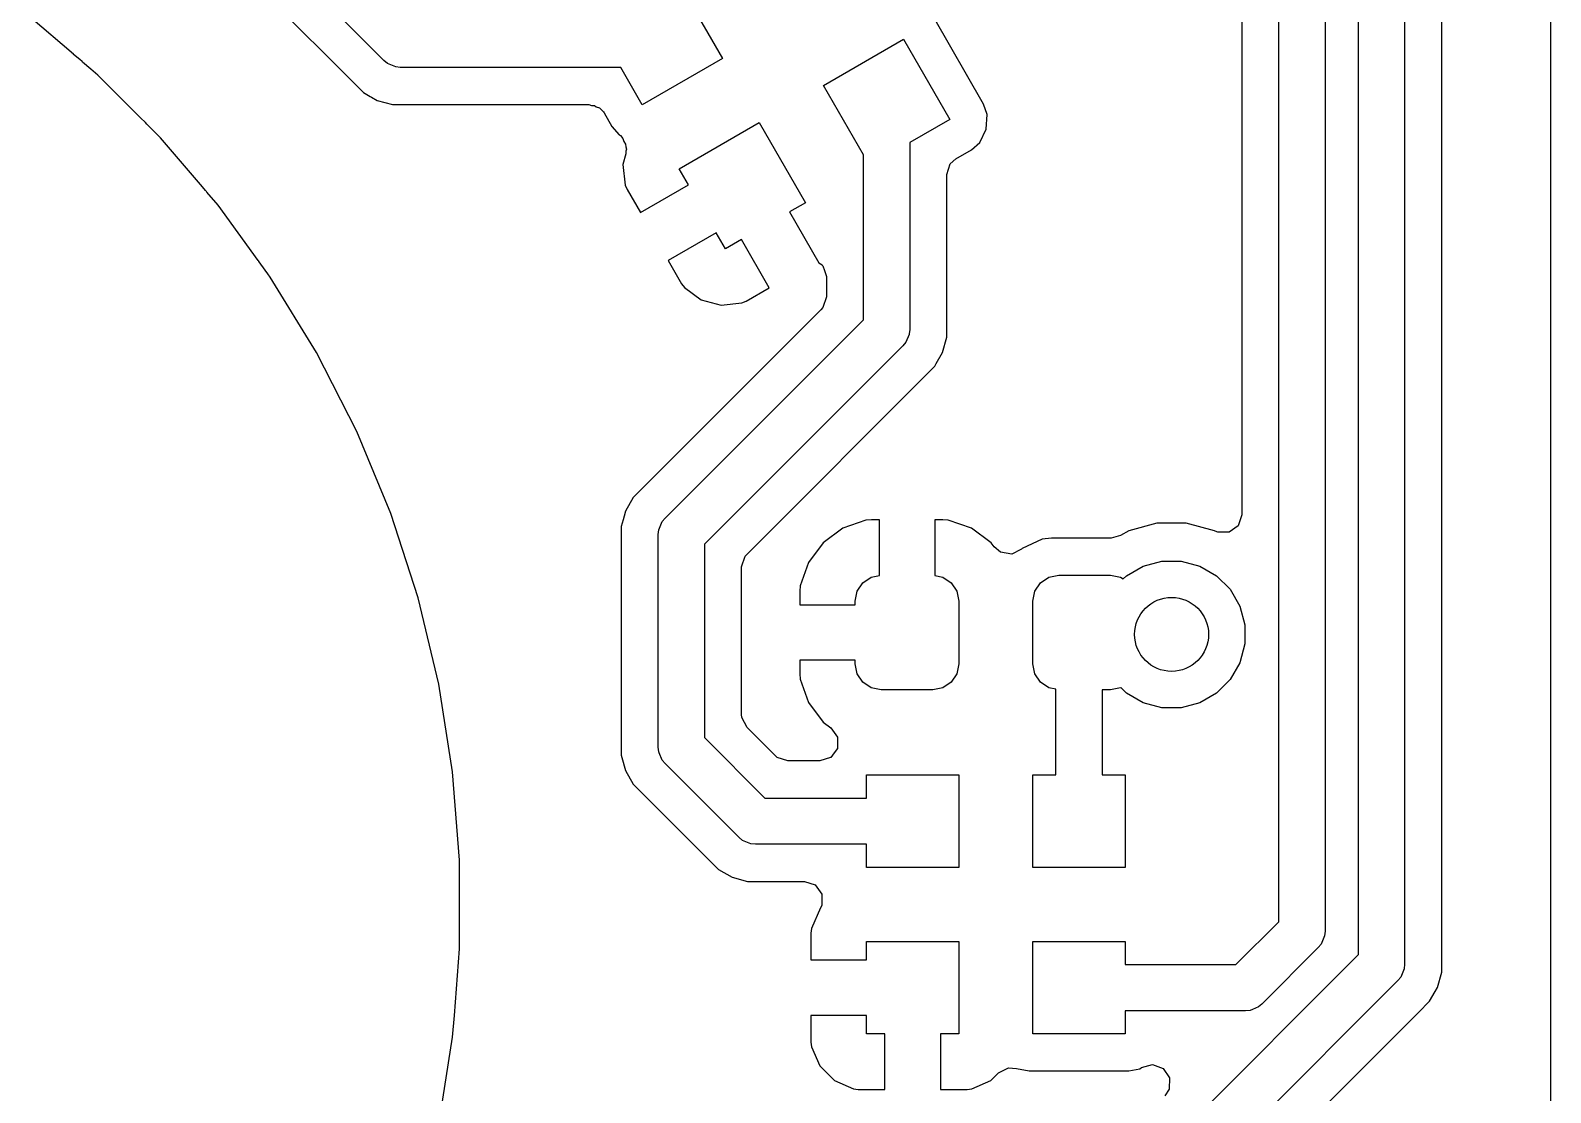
# Model space of a CAD drawing. Extents: x 0.79 to 7.64, y -5.35 to -0.98.
# Drawn here: x 7.3142 to 7.6378, y -4.9219 to -4.6959 of the extents above; entities that cross this region are included whole.
import ezdxf

# ---------------------------------------------------------------- set-up
doc = ezdxf.new("R2010")
doc.units = 0
doc.header["$MEASUREMENT"] = 0
doc.layers.add('BLACK', color=7, linetype='CONTINUOUS')

msp = doc.modelspace()

# ---------------------------------------------------------------- linework, layer by layer
at = {"layer": 'BLACK', "linetype": 'CONTINUOUS'}
for p, q in [((7.63778, -1.26001), (7.63778, -5.07857)), ((7.60669, -4.67264), (7.60669, -4.89461)), ((7.59685, -4.89257), (7.59685, -4.67468)), ((7.61459, -4.89268), (7.61459, -4.67464)), ((7.57992, -4.88556), (7.57992, -4.68169)), ((7.58976, -4.67965), (7.58976, -4.8876)), ((7.38943, -4.7023), (7.3725, -4.68537)), ((7.45162, -4.68479), (7.46146, -4.70184)), ((7.57203, -4.68657), (7.57203, -4.79899)), ((7.36573, -4.68976), (7.38266, -4.70669)), ((7.32332, -4.70095), (7.31416, -4.69313)), ((7.51708, -4.71154), (7.50646, -4.69314)), ((7.48297, -4.70761), (7.50002, -4.69776)), ((7.50002, -4.69776), (7.50986, -4.71481)), ((7.32333, -4.70096), (7.32332, -4.70095)), ((7.32467, -4.70206), (7.32333, -4.70096)), ((7.32515, -4.70251), (7.32467, -4.70206)), ((7.46146, -4.70184), (7.44441, -4.71168)), ((7.32523, -4.70259), (7.32515, -4.70251)), ((7.32701, -4.7041), (7.32523, -4.70259)), ((7.32851, -4.70539), (7.32701, -4.7041)), ((7.39018, -4.70291), (7.38943, -4.7023)), ((7.39195, -4.70365), (7.39018, -4.70291)), ((7.39291, -4.70374), (7.39195, -4.70365)), ((7.39195, -4.70365), (7.39195, -4.70365)), ((7.43982, -4.70374), (7.39291, -4.70374)), ((7.44441, -4.71168), (7.43982, -4.70374)), ((7.33756, -4.71443), (7.32851, -4.70539)), ((7.38266, -4.70669), (7.38266, -4.70669)), ((7.38266, -4.70669), (7.38504, -4.70907)), ((7.49149, -4.72237), (7.48297, -4.70761)), ((7.38504, -4.70907), (7.38651, -4.70992)), ((7.38651, -4.70992), (7.38679, -4.71008)), ((7.38679, -4.71008), (7.38679, -4.71008)), ((7.38679, -4.71008), (7.38797, -4.71076)), ((7.38797, -4.71076), (7.38797, -4.71076)), ((7.38797, -4.71076), (7.39123, -4.71163)), ((7.39123, -4.71163), (7.43302, -4.71163)), ((7.43302, -4.71163), (7.4336, -4.71182)), ((7.4336, -4.71182), (7.43421, -4.71182)), ((7.43421, -4.71182), (7.43462, -4.71216)), ((7.51784, -4.71376), (7.51708, -4.71154)), ((7.33759, -4.71446), (7.33756, -4.71443)), ((7.33756, -4.71443), (7.33756, -4.71443)), ((7.33863, -4.71546), (7.33759, -4.71446)), ((7.43462, -4.71216), (7.43531, -4.71238)), ((7.43531, -4.71238), (7.43616, -4.71323)), ((7.43616, -4.71323), (7.43629, -4.7134)), ((7.43629, -4.7134), (7.43796, -4.71631)), ((7.50986, -4.71481), (7.50134, -4.71973)), ((7.51763, -4.71689), (7.51784, -4.71376)), ((7.33895, -4.71582), (7.33863, -4.71546)), ((7.33903, -4.7159), (7.33895, -4.71582)), ((7.3412, -4.71807), (7.33903, -4.7159)), ((7.33903, -4.7159), (7.33903, -4.7159)), ((7.34186, -4.71873), (7.3412, -4.71807)), ((7.43796, -4.71631), (7.43951, -4.71807)), ((7.43951, -4.71807), (7.43981, -4.71822)), ((7.43981, -4.71822), (7.44028, -4.71886)), ((7.45228, -4.72532), (7.46933, -4.71548)), ((7.46933, -4.71548), (7.47917, -4.73253)), ((7.51625, -4.71971), (7.51763, -4.71689)), ((7.35077, -4.72916), (7.34186, -4.71873)), ((7.44028, -4.71886), (7.44049, -4.7195)), ((7.44049, -4.7195), (7.44087, -4.72005)), ((7.44087, -4.72005), (7.44088, -4.72068)), ((7.44088, -4.72068), (7.44103, -4.72115)), ((7.44103, -4.72115), (7.44089, -4.72158)), ((7.50134, -4.71973), (7.50134, -4.75949)), ((7.51118, -4.72317), (7.51448, -4.72126)), ((7.51448, -4.72126), (7.51625, -4.71971)), ((7.51448, -4.72126), (7.51448, -4.72126)), ((7.51448, -4.72126), (7.51448, -4.72126)), ((7.4409, -4.72217), (7.4403, -4.7244)), ((7.4403, -4.7244), (7.4403, -4.7244)), ((7.4403, -4.7244), (7.44078, -4.72879)), ((7.44089, -4.72158), (7.4409, -4.72217)), ((7.49149, -4.75745), (7.49149, -4.72237)), ((7.50923, -4.72654), (7.50997, -4.72425)), ((7.50997, -4.72425), (7.51118, -4.72317)), ((7.45425, -4.72873), (7.45228, -4.72532)), ((7.50923, -4.7578), (7.50923, -4.72654)), ((7.35146, -4.72994), (7.35077, -4.72916)), ((7.35164, -4.73018), (7.35146, -4.72994)), ((7.35172, -4.73028), (7.35164, -4.73018)), ((7.35412, -4.73308), (7.35172, -4.73028)), ((7.44078, -4.72879), (7.44078, -4.72879)), ((7.44078, -4.72879), (7.44117, -4.7297)), ((7.44117, -4.7297), (7.44402, -4.73464)), ((7.44402, -4.73464), (7.45425, -4.72873)), ((7.36268, -4.74487), (7.35412, -4.73308)), ((7.47917, -4.73253), (7.47576, -4.7345)), ((7.44402, -4.73464), (7.44402, -4.73464)), ((7.47576, -4.7345), (7.48201, -4.74531)), ((7.46016, -4.73896), (7.44993, -4.74487)), ((7.46213, -4.74237), (7.46016, -4.73896)), ((7.46554, -4.7404), (7.46213, -4.74237)), ((7.47144, -4.75063), (7.46554, -4.7404)), ((7.36278, -4.74501), (7.36268, -4.74487)), ((7.36281, -4.74506), (7.36278, -4.74501)), ((7.36308, -4.74541), (7.36281, -4.74506)), ((7.3631, -4.74543), (7.36308, -4.74541)), ((7.36322, -4.74561), (7.3631, -4.74543)), ((7.36474, -4.74771), (7.36322, -4.74561)), ((7.36322, -4.74561), (7.36322, -4.74561)), ((7.44993, -4.74487), (7.45278, -4.7498)), ((7.44993, -4.74487), (7.44993, -4.74487)), ((7.48201, -4.74531), (7.48273, -4.74578)), ((7.48273, -4.74578), (7.48277, -4.74588)), ((7.48277, -4.74588), (7.48286, -4.74594)), ((7.48286, -4.74594), (7.4832, -4.747)), ((7.4832, -4.747), (7.48359, -4.74803)), ((7.36521, -4.74835), (7.36474, -4.74771)), ((7.37507, -4.76444), (7.36521, -4.74835)), ((7.45278, -4.7498), (7.45337, -4.7506)), ((7.45337, -4.7506), (7.45694, -4.75321)), ((7.4665, -4.75348), (7.47144, -4.75063)), ((7.48359, -4.74803), (7.4836, -4.74823)), ((7.4836, -4.74823), (7.4836, -4.75257)), ((7.45694, -4.75321), (7.45694, -4.75321)), ((7.45694, -4.75321), (7.4612, -4.75435)), ((7.4612, -4.75435), (7.46559, -4.75388)), ((7.46559, -4.75388), (7.4665, -4.75348)), ((7.46559, -4.75388), (7.46559, -4.75388)), ((7.4836, -4.75257), (7.48286, -4.75486)), ((7.48246, -4.75532), (7.4425, -4.79528)), ((7.48286, -4.75486), (7.48246, -4.75532)), ((7.44928, -4.79967), (7.49149, -4.75745)), ((7.50134, -4.75949), (7.50124, -4.76045)), ((7.50923, -4.76118), (7.50923, -4.7578)), ((7.49989, -4.76297), (7.45768, -4.80519)), ((7.50051, -4.76222), (7.49989, -4.76297)), ((7.5012, -4.76056), (7.50051, -4.76222)), ((7.50051, -4.76222), (7.50051, -4.76222)), ((7.50124, -4.76045), (7.5012, -4.76056)), ((7.50124, -4.76045), (7.50124, -4.76045)), ((7.50836, -4.76444), (7.50923, -4.76118)), ((7.38364, -4.78126), (7.37507, -4.76444)), ((7.37507, -4.76444), (7.37507, -4.76444)), ((7.50667, -4.76736), (7.507, -4.76679)), ((7.507, -4.76679), (7.50836, -4.76444)), ((7.50836, -4.76444), (7.50836, -4.76444)), ((7.50836, -4.76444), (7.50836, -4.76444)), ((7.46671, -4.80732), (7.50667, -4.76736)), ((7.39086, -4.7987), (7.38364, -4.78126)), ((7.4425, -4.79528), (7.44081, -4.7982)), ((7.39669, -4.81665), (7.39086, -4.7987)), ((7.44081, -4.7982), (7.44054, -4.79922)), ((7.44081, -4.7982), (7.44081, -4.7982)), ((7.57203, -4.79899), (7.57128, -4.80128)), ((7.44033, -4.80002), (7.43994, -4.80146)), ((7.43994, -4.80146), (7.43994, -4.84674)), ((7.44054, -4.79922), (7.44033, -4.80002)), ((7.44054, -4.79922), (7.44054, -4.79922)), ((7.44783, -4.80315), (7.44793, -4.80219)), ((7.44793, -4.80219), (7.44795, -4.80214)), ((7.44795, -4.80214), (7.44852, -4.80077)), ((7.44852, -4.80077), (7.44866, -4.80042)), ((7.44866, -4.80042), (7.44928, -4.79967)), ((7.44866, -4.80042), (7.44866, -4.80042)), ((7.48709, -4.80183), (7.48289, -4.80494)), ((7.49202, -4.80011), (7.48709, -4.80183)), ((7.49319, -4.8), (7.49202, -4.80011)), ((7.49202, -4.80011), (7.49202, -4.80011)), ((7.49488, -4.8), (7.49319, -4.8)), ((7.49488, -4.81189), (7.49488, -4.8)), ((7.50839, -4.8), (7.50669, -4.8)), ((7.50669, -4.8), (7.50669, -4.8)), ((7.50669, -4.8), (7.50669, -4.81189)), ((7.50956, -4.80011), (7.50839, -4.8)), ((7.51449, -4.80183), (7.50956, -4.80011)), ((7.51869, -4.80494), (7.51449, -4.80183)), ((7.54796, -4.80238), (7.5462, -4.8034)), ((7.55397, -4.80077), (7.54796, -4.80238)), ((7.54796, -4.80238), (7.54796, -4.80238)), ((7.54796, -4.80238), (7.54796, -4.80238)), ((7.54796, -4.80238), (7.54796, -4.80238)), ((7.5602, -4.80077), (7.55397, -4.80077)), ((7.56621, -4.80238), (7.5602, -4.80077)), ((7.56634, -4.80243), (7.56621, -4.80238)), ((7.56621, -4.80238), (7.56621, -4.80238)), ((7.56693, -4.80269), (7.56634, -4.80243)), ((7.57128, -4.80128), (7.56933, -4.80269)), ((7.44783, -4.84843), (7.44783, -4.80315)), ((7.45768, -4.80519), (7.45768, -4.84639)), ((7.48289, -4.80494), (7.47979, -4.80914)), ((7.48289, -4.80494), (7.48289, -4.80494)), ((7.51931, -4.80579), (7.51869, -4.80494)), ((7.51869, -4.80494), (7.51869, -4.80494)), ((7.52955, -4.80417), (7.52526, -4.80617)), ((7.5315, -4.80392), (7.52955, -4.80417)), ((7.52955, -4.80417), (7.52955, -4.80417)), ((7.54425, -4.80392), (7.5315, -4.80392)), ((7.5315, -4.80392), (7.5315, -4.80392)), ((7.5462, -4.8034), (7.54425, -4.80392)), ((7.56933, -4.80269), (7.56693, -4.80269)), ((7.46557, -4.81007), (7.46632, -4.80778)), ((7.46632, -4.80778), (7.46671, -4.80732)), ((7.52068, -4.80694), (7.51931, -4.80579)), ((7.52306, -4.80732), (7.52068, -4.80694)), ((7.52497, -4.80635), (7.52306, -4.80732)), ((7.52498, -4.80637), (7.52497, -4.80635)), ((7.52512, -4.80627), (7.52498, -4.80637)), ((7.52521, -4.80623), (7.52512, -4.80627)), ((7.52526, -4.80617), (7.52521, -4.80623)), ((7.52526, -4.80617), (7.52526, -4.80617)), ((7.55106, -4.80986), (7.55503, -4.8088)), ((7.55503, -4.8088), (7.55914, -4.8088)), ((7.55914, -4.8088), (7.56311, -4.80986)), ((7.46557, -4.81524), (7.46557, -4.81007)), ((7.47979, -4.80914), (7.47806, -4.81407)), ((7.49317, -4.81223), (7.49488, -4.81189)), ((7.50669, -4.81189), (7.50841, -4.81223)), ((7.53096, -4.81223), (7.53307, -4.81181)), ((7.53307, -4.81181), (7.54409, -4.81181)), ((7.54409, -4.81181), (7.5462, -4.81223)), ((7.54679, -4.81262), (7.5475, -4.81192)), ((7.5475, -4.81192), (7.55106, -4.80986)), ((7.56311, -4.80986), (7.56667, -4.81192)), ((7.56667, -4.81192), (7.56958, -4.81482)), ((7.46557, -4.8415), (7.46557, -4.81524)), ((7.47806, -4.81407), (7.47795, -4.81524)), ((7.47795, -4.81524), (7.47795, -4.81811)), ((7.48976, -4.81732), (7.49018, -4.81521)), ((7.49018, -4.81521), (7.49138, -4.81343)), ((7.49138, -4.81343), (7.49317, -4.81223)), ((7.50841, -4.81223), (7.5102, -4.81343)), ((7.5102, -4.81343), (7.51139, -4.81521)), ((7.51139, -4.81521), (7.51181, -4.81732)), ((7.52756, -4.81732), (7.52798, -4.81521)), ((7.52798, -4.81521), (7.52917, -4.81343)), ((7.52917, -4.81343), (7.53096, -4.81223)), ((7.5462, -4.81223), (7.54679, -4.81262)), ((7.56958, -4.81482), (7.57164, -4.81838)), ((7.4011, -4.835), (7.39669, -4.81665)), ((7.47795, -4.81811), (7.47795, -4.81811)), ((7.47795, -4.81811), (7.48976, -4.81811)), ((7.48976, -4.81811), (7.48976, -4.81732)), ((7.51181, -4.81732), (7.51181, -4.83071)), ((7.52756, -4.83071), (7.52756, -4.81732)), ((7.57164, -4.81838), (7.5727, -4.82235)), ((7.5727, -4.82235), (7.5727, -4.82646)), ((7.5727, -4.82646), (7.57164, -4.83044)), ((7.48976, -4.82992), (7.47795, -4.82992)), ((7.47795, -4.82992), (7.47795, -4.82992)), ((7.47795, -4.82992), (7.47795, -4.8328)), ((7.48976, -4.83071), (7.48976, -4.82992)), ((7.49018, -4.83282), (7.48976, -4.83071)), ((7.51181, -4.83071), (7.51139, -4.83282)), ((7.52798, -4.83282), (7.52756, -4.83071)), ((7.57164, -4.83044), (7.56958, -4.834)), ((7.47795, -4.8328), (7.47806, -4.83397)), ((7.47806, -4.83397), (7.47806, -4.83397)), ((7.47806, -4.83397), (7.47979, -4.83889)), ((7.49138, -4.83461), (7.49018, -4.83282)), ((7.49317, -4.8358), (7.49138, -4.83461)), ((7.5102, -4.83461), (7.50841, -4.8358)), ((7.51139, -4.83282), (7.5102, -4.83461)), ((7.52917, -4.83461), (7.52798, -4.83282)), ((7.53096, -4.8358), (7.52917, -4.83461)), ((7.56958, -4.834), (7.56667, -4.8369)), ((7.40405, -4.85364), (7.4011, -4.835)), ((7.49528, -4.83622), (7.49317, -4.8358)), ((7.5063, -4.83622), (7.49528, -4.83622)), ((7.50841, -4.8358), (7.5063, -4.83622)), ((7.53248, -4.8361), (7.53096, -4.8358)), ((7.53248, -4.85433), (7.53248, -4.8361)), ((7.54409, -4.83622), (7.54232, -4.83622)), ((7.54232, -4.83622), (7.54232, -4.85433)), ((7.5462, -4.8358), (7.54409, -4.83622)), ((7.54632, -4.83572), (7.5462, -4.8358)), ((7.5475, -4.8369), (7.54632, -4.83572)), ((7.55106, -4.83896), (7.5475, -4.8369)), ((7.56667, -4.8369), (7.56311, -4.83896)), ((7.47979, -4.83889), (7.48289, -4.8431)), ((7.55503, -4.84002), (7.55106, -4.83896)), ((7.55914, -4.84002), (7.55503, -4.84002)), ((7.56311, -4.83896), (7.55914, -4.84002)), ((7.46562, -4.84211), (7.46557, -4.8415)), ((7.46671, -4.84426), (7.46562, -4.84211)), ((7.47267, -4.85022), (7.46671, -4.84426)), ((7.48289, -4.8431), (7.48289, -4.8431)), ((7.48289, -4.8431), (7.48455, -4.84432)), ((7.48455, -4.84432), (7.48524, -4.84529)), ((7.43994, -4.84674), (7.43994, -4.85011)), ((7.45768, -4.84639), (7.47054, -4.85925)), ((7.48524, -4.84529), (7.48595, -4.84626)), ((7.48595, -4.84626), (7.48595, -4.84627)), ((7.48595, -4.84627), (7.48595, -4.84628)), ((7.48595, -4.84628), (7.48595, -4.84747)), ((7.48595, -4.84747), (7.48595, -4.84867)), ((7.43994, -4.85011), (7.44008, -4.85061)), ((7.44008, -4.85061), (7.44081, -4.85337)), ((7.44793, -4.84939), (7.44783, -4.84843)), ((7.44804, -4.84965), (7.44793, -4.84939)), ((7.44793, -4.84939), (7.44793, -4.84939)), ((7.44866, -4.85116), (7.44804, -4.84965)), ((7.47314, -4.85061), (7.47267, -4.85022)), ((7.47543, -4.85136), (7.47314, -4.85061)), ((7.48451, -4.85063), (7.48224, -4.85136)), ((7.48453, -4.85061), (7.48451, -4.85062)), ((7.48451, -4.85062), (7.48451, -4.85063)), ((7.48523, -4.84965), (7.48453, -4.85061)), ((7.48594, -4.84869), (7.48523, -4.84965)), ((7.48595, -4.84867), (7.48594, -4.84868)), ((7.48594, -4.84868), (7.48594, -4.84869)), ((7.40553, -4.87245), (7.40405, -4.85364)), ((7.44081, -4.85337), (7.4425, -4.85629)), ((7.44928, -4.85191), (7.44866, -4.85116)), ((7.44866, -4.85116), (7.44866, -4.85116)), ((7.46502, -4.86765), (7.44928, -4.85191)), ((7.48224, -4.85136), (7.47543, -4.85136)), ((7.4425, -4.85629), (7.4425, -4.85629)), ((7.4425, -4.85629), (7.45825, -4.87204)), ((7.49213, -4.85925), (7.49213, -4.85433)), ((7.49213, -4.85433), (7.51181, -4.85433)), ((7.51181, -4.85433), (7.51181, -4.87402)), ((7.52756, -4.87402), (7.52756, -4.85433)), ((7.52756, -4.85433), (7.53248, -4.85433)), ((7.54232, -4.85433), (7.54724, -4.85433)), ((7.54724, -4.85433), (7.54724, -4.87402)), ((7.47054, -4.85925), (7.49213, -4.85925)), ((7.46577, -4.86827), (7.46502, -4.86765)), ((7.46681, -4.8687), (7.46577, -4.86827)), ((7.46577, -4.86827), (7.46577, -4.86827)), ((7.46754, -4.869), (7.46681, -4.8687)), ((7.4685, -4.86909), (7.46754, -4.869)), ((7.46754, -4.869), (7.46754, -4.869)), ((7.49213, -4.86909), (7.4685, -4.86909)), ((7.49213, -4.87402), (7.49213, -4.86909)), ((7.40553, -4.89133), (7.40553, -4.87245)), ((7.45825, -4.87204), (7.45825, -4.87204)), ((7.45825, -4.87204), (7.45825, -4.87204)), ((7.45825, -4.87204), (7.45825, -4.87204)), ((7.45825, -4.87204), (7.46023, -4.87402)), ((7.46023, -4.87402), (7.46064, -4.87443)), ((7.46064, -4.87443), (7.46356, -4.87611)), ((7.46356, -4.87611), (7.46682, -4.87699)), ((7.51181, -4.87402), (7.49213, -4.87402)), ((7.54724, -4.87402), (7.52756, -4.87402)), ((7.46682, -4.87699), (7.47019, -4.87699)), ((7.47019, -4.87699), (7.47892, -4.87699)), ((7.47892, -4.87699), (7.48121, -4.87773)), ((7.48121, -4.87773), (7.48263, -4.87968)), ((7.48263, -4.87968), (7.48263, -4.88209)), ((7.48236, -4.88264), (7.48043, -4.88701)), ((7.48263, -4.88209), (7.48235, -4.88264)), ((7.48235, -4.88264), (7.48236, -4.88264)), ((7.5708, -4.89469), (7.57992, -4.88556)), ((7.48043, -4.88701), (7.48031, -4.888)), ((7.48031, -4.888), (7.48031, -4.8937)), ((7.49213, -4.8937), (7.49213, -4.88976)), ((7.49213, -4.88976), (7.51181, -4.88976)), ((7.51181, -4.88976), (7.51181, -4.90945)), ((7.52756, -4.90945), (7.52756, -4.88976)), ((7.52756, -4.88976), (7.54724, -4.88976)), ((7.54724, -4.88976), (7.54724, -4.89469)), ((7.58967, -4.88856), (7.58893, -4.89033)), ((7.58976, -4.8876), (7.58967, -4.88856)), ((7.40442, -4.90551), (7.40553, -4.89133)), ((7.54553, -4.9439), (7.59685, -4.89257)), ((7.58832, -4.89108), (7.57631, -4.90309)), ((7.58893, -4.89033), (7.58832, -4.89108)), ((7.58893, -4.89033), (7.58893, -4.89033)), ((7.61459, -4.89292), (7.61459, -4.89268)), ((7.61459, -4.89268), (7.61459, -4.89268)), ((7.61459, -4.8963), (7.61459, -4.89292)), ((7.48031, -4.8937), (7.48031, -4.8937)), ((7.48031, -4.8937), (7.49213, -4.8937)), ((7.54724, -4.89469), (7.5708, -4.89469)), ((7.6066, -4.89557), (7.60586, -4.89734)), ((7.60669, -4.89461), (7.6066, -4.89557)), ((7.60525, -4.89809), (7.55104, -4.9523)), ((7.60586, -4.89734), (7.60525, -4.89809)), ((7.61371, -4.89956), (7.61459, -4.8963)), ((7.60964, -4.90487), (7.61203, -4.90248)), ((7.61203, -4.90248), (7.61322, -4.90041)), ((7.61322, -4.90041), (7.61371, -4.89956)), ((7.40405, -4.91014), (7.40442, -4.90551)), ((7.49213, -4.90551), (7.48031, -4.90551)), ((7.48031, -4.90551), (7.48031, -4.90551)), ((7.48031, -4.90551), (7.48031, -4.91121)), ((7.49213, -4.90945), (7.49213, -4.90551)), ((7.57283, -4.90453), (7.54724, -4.90453)), ((7.54724, -4.90453), (7.54724, -4.90945)), ((7.55543, -4.95907), (7.60964, -4.90487)), ((7.57379, -4.90443), (7.57283, -4.90453)), ((7.57431, -4.90422), (7.57379, -4.90443)), ((7.57379, -4.90443), (7.57379, -4.90443)), ((7.57557, -4.9037), (7.57431, -4.90422)), ((7.57631, -4.90309), (7.57557, -4.9037)), ((7.57557, -4.9037), (7.57557, -4.9037)), ((7.60964, -4.90487), (7.60964, -4.90487)), ((7.4011, -4.92878), (7.40405, -4.91014)), ((7.48031, -4.91121), (7.48043, -4.9122)), ((7.48043, -4.9122), (7.48221, -4.91624)), ((7.49606, -4.90945), (7.49213, -4.90945)), ((7.49606, -4.92126), (7.49606, -4.90945)), ((7.51181, -4.90945), (7.50787, -4.90945)), ((7.50787, -4.90945), (7.50787, -4.92126)), ((7.54724, -4.90945), (7.52756, -4.90945)), ((7.48221, -4.91624), (7.48534, -4.91936)), ((7.5186, -4.91936), (7.52023, -4.91773)), ((7.52023, -4.91773), (7.52238, -4.91664)), ((7.52238, -4.91664), (7.5241, -4.91684)), ((7.5241, -4.91684), (7.5241, -4.91681)), ((7.5241, -4.91681), (7.52678, -4.91734)), ((7.52678, -4.91734), (7.52678, -4.91734)), ((7.52678, -4.91734), (7.52678, -4.91734)), ((7.52678, -4.91734), (7.52678, -4.91734)), ((7.52678, -4.91734), (7.54802, -4.91734)), ((7.54802, -4.91734), (7.55032, -4.91688)), ((7.54802, -4.91734), (7.54802, -4.91734)), ((7.55032, -4.91688), (7.55072, -4.91662)), ((7.55072, -4.91662), (7.55304, -4.91596)), ((7.55304, -4.91596), (7.5553, -4.9168)), ((7.5553, -4.9168), (7.55664, -4.9188)), ((7.55664, -4.9188), (7.55655, -4.92121)), ((7.48534, -4.91936), (7.48938, -4.92115)), ((7.48938, -4.92115), (7.49036, -4.92126)), ((7.49036, -4.92126), (7.49606, -4.92126)), ((7.50787, -4.92126), (7.50787, -4.92126)), ((7.50787, -4.92126), (7.51357, -4.92126)), ((7.51357, -4.92126), (7.51456, -4.92115)), ((7.51357, -4.92126), (7.51357, -4.92126)), ((7.51456, -4.92115), (7.5186, -4.91936)), ((7.55655, -4.92121), (7.55564, -4.92261))]:
    msp.add_line(p, q, dxfattribs=at)
at = {"layer": 'BLACK'}
msp.add_circle((7.55709, -4.82441), 0.00787, dxfattribs=at)

doc.saveas('drawing.dxf')
